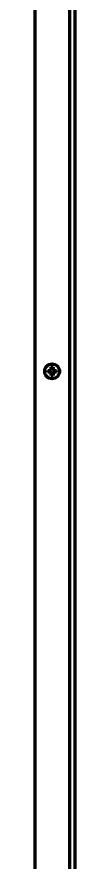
# Model space of a CAD drawing. Header units: inches. Extents: x -3022 to 7311, y 343 to 5680.
# Drawn here: x 7252.3 to 7274, y 3038.7 to 3495.2 of the extents above; entities that cross this region are included whole.
import ezdxf

# ---------------------------------------------------------------- set-up
doc = ezdxf.new("R2010")
doc.units = ezdxf.units.IN

msp = doc.modelspace()

# ---------------------------------------------------------------- linework, layer by layer
at = {"linetype": 'Continuous', "lineweight": 70}
for p, q in [((7273.97, 2257.29), (7273.97, 3908.81)), ((7271.17, 2597.89), (7271.17, 3898.87)), ((7252.27, 3893.94), (7252.27, 2595.89)), ((7259.27, 3303.79), (7259.27, 3304.29)), ((7259.27, 3303.29), (7259.27, 3303.79)), ((7263.87, 3304.29), (7263.87, 3303.79)), ((7263.87, 3303.79), (7263.87, 3303.29))]:
    msp.add_line(p, q, dxfattribs=at)
msp.add_circle((7261.57, 3303.79), 4, dxfattribs=at)
for points in [[(7261.07, 3304.79), (7261.07, 3304.85), (7261.07, 3304.95), (7261.07, 3305.12), (7261.07, 3305.27), (7261.07, 3305.43), (7261.07, 3305.58), (7261.07, 3305.74), (7261.07, 3305.9), (7261.07, 3306.03), (7261.07, 3306.09)], [(7261.07, 3306.09), (7261.24, 3306.09), (7261.57, 3306.09), (7261.91, 3306.09), (7262.07, 3306.09)], [(7260.57, 3303.29), (7260.52, 3303.29), (7260.41, 3303.29), (7260.25, 3303.29), (7260.09, 3303.29), (7259.94, 3303.29), (7259.78, 3303.29), (7259.63, 3303.29), (7259.46, 3303.29), (7259.34, 3303.29), (7259.27, 3303.29)], [(7260.57, 3304.29), (7260.6, 3304.32), (7260.65, 3304.36), (7260.72, 3304.43), (7260.79, 3304.51), (7260.86, 3304.58), (7260.93, 3304.65), (7261, 3304.72), (7261.05, 3304.77), (7261.07, 3304.79)], [(7261.07, 3302.79), (7261.05, 3302.82), (7261, 3302.87), (7260.92, 3302.94), (7260.85, 3303.01), (7260.78, 3303.08), (7260.71, 3303.15), (7260.64, 3303.22), (7260.6, 3303.27), (7260.57, 3303.29)], [(7262.07, 3301.49), (7261.91, 3301.49), (7261.57, 3301.49), (7261.24, 3301.49), (7261.07, 3301.49)], [(7262.07, 3304.79), (7262.1, 3304.77), (7262.15, 3304.71), (7262.23, 3304.64), (7262.3, 3304.57), (7262.37, 3304.5), (7262.44, 3304.43), (7262.5, 3304.36), (7262.55, 3304.31), (7262.57, 3304.29)], [(7262.57, 3303.29), (7262.55, 3303.27), (7262.5, 3303.22), (7262.43, 3303.15), (7262.36, 3303.08), (7262.29, 3303.01), (7262.22, 3302.93), (7262.15, 3302.86), (7262.1, 3302.82), (7262.07, 3302.79)], [(7262.07, 3302.79), (7262.07, 3302.74), (7262.07, 3302.63), (7262.07, 3302.47), (7262.07, 3302.31), (7262.07, 3302.15), (7262.07, 3302), (7262.07, 3301.85), (7262.07, 3301.68), (7262.07, 3301.56), (7262.07, 3301.49)], [(7262.57, 3304.29), (7262.63, 3304.29), (7262.74, 3304.29), (7262.9, 3304.29), (7263.06, 3304.29), (7263.21, 3304.29), (7263.36, 3304.29), (7263.52, 3304.29), (7263.69, 3304.29), (7263.81, 3304.29), (7263.87, 3304.29)]]:
    msp.add_open_spline(points, degree=3, dxfattribs=at)
for points in [[(7262.07, 3306.09), (7262.07, 3305.89), (7262.07, 3305.68), (7262.07, 3305.35), (7262.07, 3305.24), (7262.07, 3305.02), (7262.07, 3304.91), (7262.07, 3304.79)], [(7259.27, 3304.29), (7259.48, 3304.29), (7259.69, 3304.29), (7260.01, 3304.29), (7260.12, 3304.29), (7260.35, 3304.29), (7260.46, 3304.29), (7260.57, 3304.29)], [(7261.07, 3301.49), (7261.07, 3301.69), (7261.07, 3301.9), (7261.07, 3302.23), (7261.07, 3302.34), (7261.07, 3302.56), (7261.07, 3302.68), (7261.07, 3302.79)], [(7263.87, 3303.29), (7263.67, 3303.29), (7263.46, 3303.29), (7263.14, 3303.29), (7263.03, 3303.29), (7262.8, 3303.29), (7262.69, 3303.29), (7262.57, 3303.29)]]:
    msp.add_open_spline(points, degree=3, knots=[0, 0, 0, 0, 0.5, 0.5, 0.75, 0.75, 1, 1, 1, 1], dxfattribs=at)

doc.saveas('drawing.dxf')
